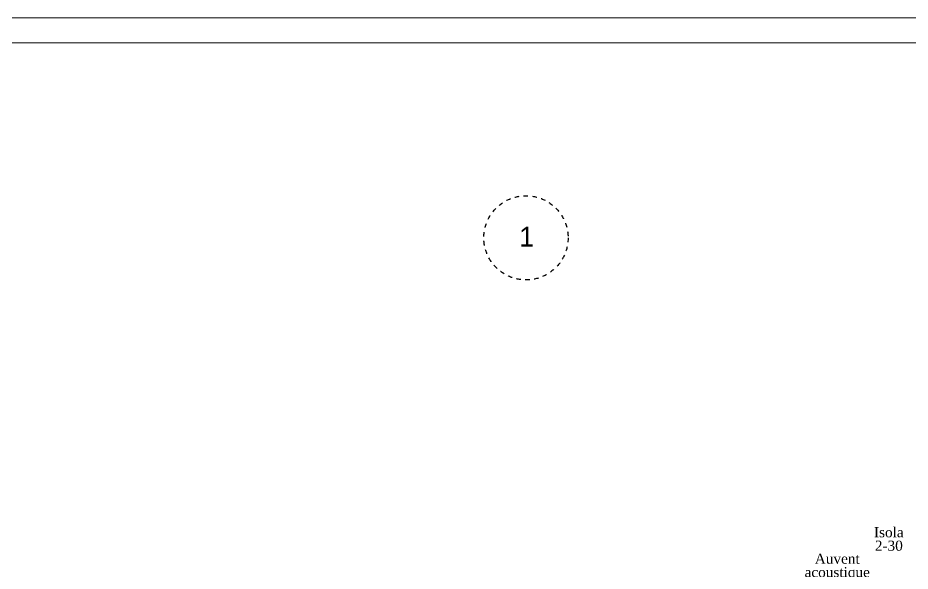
# Model space of a CAD drawing. Header units: centimetres. Extents: x 1724 to 19617, y -6503 to 8072.
# Drawn here: x 3238 to 4297, y 5475 to 6132 of the extents above; entities that cross this region are included whole.
import ezdxf

# ---------------------------------------------------------------- set-up
doc = ezdxf.new("R2010")
doc.units = ezdxf.units.CM
doc.linetypes.add('VW-01', pattern=[0.41656, 0.20828, -0.20828])
doc.layers.add('B Général', color=252, linetype='Continuous')
doc.layers.add('prlm-VMC', color=93, linetype='Continuous')
doc.layers.add('prlm-ZCARTOUCHE', color=181, linetype='Continuous', lineweight=13)
doc.styles.add('Eurostile', font='Eurosti.TTF')
doc.styles.add('prlm-vmc', font='pala.ttf', dxfattribs={"height": 14})

msp = doc.modelspace()

# ---------------------------------------------------------------- linework, layer by layer
at = {"layer": 'B Général', "linetype": 'VW-01', "ltscale": 25.4}
msp.add_circle((3840.951, 5870.389), 50, dxfattribs=at)

# ---------------------------------------------------------------- texts
at = {"layer": 'B Général', "insert": (3833.032, 5883.478), "char_height": 23.496, "attachment_point": 1, "line_spacing_factor": 0.895453, "style": 'Eurostile'}
msp.add_mtext('1', dxfattribs=at)
at = {"layer": 'prlm-VMC', "insert": (4271.732, 5512.789), "char_height": 12, "width": 20.51, "attachment_point": 5, "line_spacing_factor": 0.8, "style": 'prlm-vmc', "bg_fill": 3, "box_fill_scale": 1.1, "bg_fill_color": 256, "bg_fill_transparency": 0}
msp.add_mtext('Isola\\P2-30', dxfattribs=at)
at = {"layer": 'prlm-VMC', "insert": (4210.492, 5473.401), "char_height": 12, "width": 20.51, "attachment_point": 5, "line_spacing_factor": 0.8, "style": 'prlm-vmc', "bg_fill": 2}
msp.add_mtext('Auvent acoustique intérieur', dxfattribs=at)

# ---------------------------------------------------------------- next in the draw order: linework, layer by layer
at = {"layer": 'B Général', "color": 1, "linetype": 'VW-01', "lineweight": 5, "true_color": 0xff0000, "flags": 128}
msp.add_lwpolyline([(4569.481, 5498.311, 0.29724608), (3492.697, 4667.872), (3431.643, 4464.48)], format="xyb", dxfattribs=at)
at = {"layer": 'prlm-ZCARTOUCHE'}
for points in [[(1732.891, 6131.57), (14012.17, 6131.57), (14012.17, 878.498), (1732.891, 878.498)], [(1754.341, 6101.831), (13971.838, 6101.831), (13971.838, 914.315), (1754.341, 914.315)]]:
    msp.add_lwpolyline(points, close=True, dxfattribs=at)

doc.saveas('drawing.dxf')
